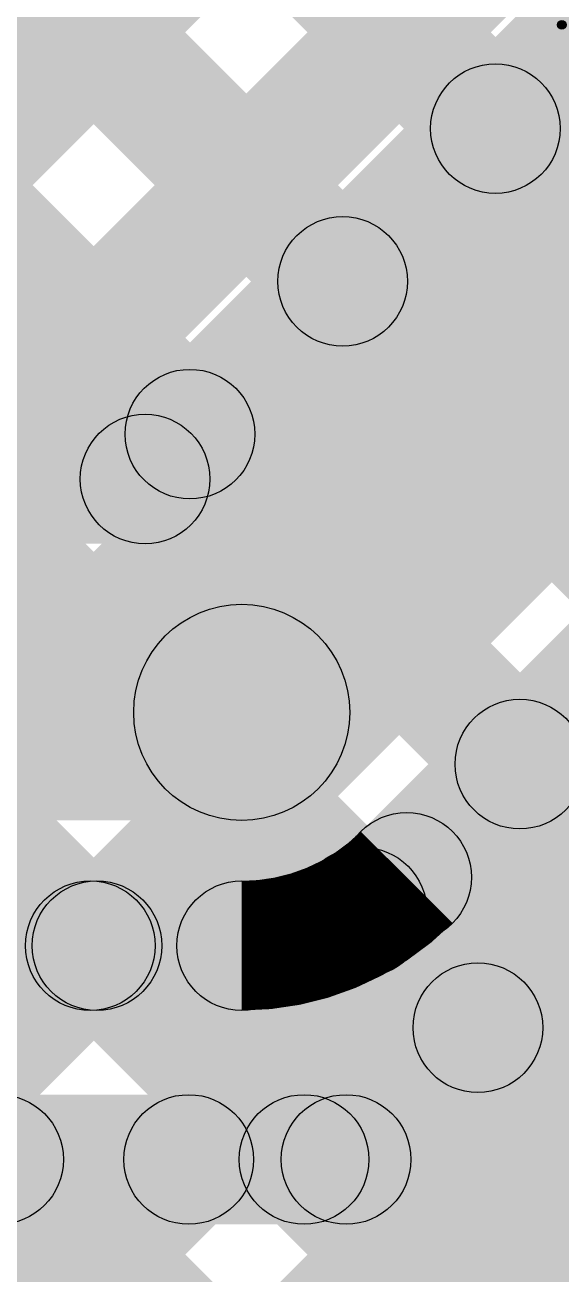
# Model space of a CAD drawing. Header units: millimetres. Extents: x 0 to 212, y 0 to 213.
# Drawn here: x 1.5549 to 1.6169, y 0.546 to 0.6905 of the extents above; entities that cross this region are included whole.
import ezdxf

# ---------------------------------------------------------------- set-up
doc = ezdxf.new("R2010")
doc.units = ezdxf.units.MM
doc.header["$MEASUREMENT"] = 0
for name, color, linetype in [('BottomLayer', 5, 'Continuous'), ('TopLayer', 1, 'Continuous'), ('TopOverlay', 2, 'Continuous')]:
    doc.layers.add(name, color=color, linetype=linetype)

msp = doc.modelspace()

# ---------------------------------------------------------------- hatches: boundary and pattern name
at = {"layer": 'BottomLayer'}
for points in [[(0.9232, 1.35402), (0.93381, 1.36462), (1.6993, 0.59913), (1.6887, 0.58852)], [(0.90552, 1.33634), (0.91613, 1.34695), (1.6993, 0.56377), (1.6887, 0.55317)], [(0.88785, 1.31866), (0.89845, 1.32927), (1.6993, 0.52842), (1.6887, 0.51781)], [(0.87017, 1.30099), (0.88078, 1.31159), (1.69059, 0.50178), (1.67999, 0.49117)], [(0.85249, 1.28331), (0.8631, 1.29391), (1.67291, 0.4841), (1.66231, 0.47349)], [(0.83481, 1.26563), (0.84542, 1.27624), (1.65524, 0.46642), (1.64463, 0.45581)], [(1.34982, 0.46603), (1.33922, 0.47664), (1.6887, 0.82612), (1.6993, 0.81551)], [(1.35005, 0.4309), (1.33944, 0.44151), (1.6887, 0.79076), (1.6993, 0.78015)], [(1.35094, 0.39644), (1.34033, 0.40704), (1.6887, 0.75541), (1.6993, 0.7448)], [(1.3863, 0.39644), (1.37569, 0.40704), (1.6887, 0.72005), (1.6993, 0.70944)], [(1.42165, 0.39644), (1.41105, 0.40704), (1.6887, 0.6847), (1.6993, 0.67409)], [(1.45701, 0.39644), (1.4464, 0.40704), (1.6887, 0.64934), (1.6993, 0.63873)]]:
    msp.add_hatch(color=5, dxfattribs=at).paths.add_polyline_path(points)
at = {"layer": 'TopLayer'}
for points in [[(1.2817, 0.99552), (1.2923, 1.00613), (1.61462, 0.68381), (1.60402, 0.6732)], [(1.3217, 0.92017), (1.3323, 0.93077), (1.59695, 0.66613), (1.58634, 0.65552)], [(1.3217, 0.88481), (1.3323, 0.89542), (1.57927, 0.64845), (1.56866, 0.63785)], [(1.51645, 0.63266), (1.50584, 0.64326), (1.6377, 0.77512), (1.6483, 0.76451)], [(1.55181, 0.63266), (1.5412, 0.64326), (1.6377, 0.73976), (1.6483, 0.72915)], [(1.57408, 0.63266), (1.56347, 0.64326), (1.6377, 0.71749), (1.6483, 0.70688)], [(1.5888, 0.60212), (1.57112, 0.6198), (1.66116, 0.70984), (1.67884, 0.69216)], [(1.57913, 0.55392), (1.56853, 0.56452), (1.6977, 0.6937), (1.7083, 0.68309)], [(1.60436, 0.58657), (1.59375, 0.59717), (1.68379, 0.68721), (1.6944, 0.67661)], [(1.59734, 0.55392), (1.58673, 0.56452), (1.6977, 0.67549), (1.7083, 0.66488)], [(1.61206, 0.52338), (1.59438, 0.54106), (1.72116, 0.66784), (1.73884, 0.65016)], [(1.33964, 0.63046), (1.33964, 0.64546), (1.56878, 0.64546), (1.56878, 0.63046)], [(1.3, 0.59846), (1.3, 0.62346), (1.57996, 0.62346), (1.57996, 0.59846)], [(1.60685, 0.59966), (1.61745, 0.61027), (1.63027, 0.59745), (1.61966, 0.58685)], [(1.58861, 0.58254), (1.59922, 0.59315), (1.61259, 0.57978), (1.60199, 0.56917)], [(1.33964, 0.57646), (1.33964, 0.59146), (1.57996, 0.59146), (1.57996, 0.57646)], [(1.52179, 0.57866), (1.53239, 0.58926), (1.55713, 0.56452), (1.54653, 0.55392)], [(1.54378, 0.55392), (1.53317, 0.56452), (1.55791, 0.58926), (1.56852, 0.57866)], [(1.55714, 0.57866), (1.56775, 0.58926), (1.59249, 0.56452), (1.58188, 0.55392)], [(1.33964, 0.55172), (1.33964, 0.56672), (1.59204, 0.56672), (1.59204, 0.55172)]]:
    msp.add_hatch(color=1, dxfattribs=at).paths.add_polyline_path(points)
h = msp.add_hatch(color=1, dxfattribs=at)
edge = h.paths.add_edge_path()
edge.add_arc((1.60932, 0.67851), 0.0075, 0, 360)
h = msp.add_hatch(color=1, dxfattribs=at)
edge = h.paths.add_edge_path()
edge.add_arc((1.59164, 0.66083), 0.0075, 0, 360)
h = msp.add_hatch(color=1, dxfattribs=at)
edge = h.paths.add_edge_path()
edge.add_arc((1.57397, 0.64315), 0.0075, 0, 360)
h = msp.add_hatch(color=1, dxfattribs=at)
edge = h.paths.add_edge_path()
edge.add_arc((1.56878, 0.63796), 0.0075, 0, 360)
h = msp.add_hatch(color=1, dxfattribs=at)
edge = h.paths.add_edge_path()
edge.add_arc((1.56878, 0.63796), 0.0075, 0, 360)
h = msp.add_hatch(color=1, dxfattribs=at)
edge = h.paths.add_edge_path()
edge.add_arc((1.57996, 0.61096), 0.0125, 0, 360)
h = msp.add_hatch(color=1, dxfattribs=at)
edge = h.paths.add_edge_path()
edge.add_arc((1.57996, 0.61096), 0.0125, 0, 360)
h = msp.add_hatch(color=1, dxfattribs=at)
edge = h.paths.add_edge_path()
edge.add_arc((1.61215, 0.60497), 0.0075, 0, 360)
h = msp.add_hatch(color=1, dxfattribs=at)
edge = h.paths.add_edge_path()
edge.add_arc((1.59905, 0.59187), 0.0075, 0, 360)
h = msp.add_hatch(color=1, dxfattribs=at)
edge = h.paths.add_edge_path()
edge.add_arc((1.59905, 0.59187), 0.0075, 0, 360)
h = msp.add_hatch(color=1, dxfattribs=at)
edge = h.paths.add_edge_path()
edge.add_arc((1.59905, 0.59187), 0.0075, 0, 360)
h = msp.add_hatch(color=1, dxfattribs=at)
edge = h.paths.add_edge_path()
edge.add_arc((1.59391, 0.58785), 0.0075, 0, 360)
h = msp.add_hatch(color=1, dxfattribs=at)
edge = h.paths.add_edge_path()
edge.add_arc((1.56244, 0.58396), 0.0075, 0, 360)
h = msp.add_hatch(color=1, dxfattribs=at)
edge = h.paths.add_edge_path()
edge.add_arc((1.56321, 0.58396), 0.0075, 0, 360)
h = msp.add_hatch(color=1, dxfattribs=at)
edge = h.paths.add_edge_path()
edge.add_arc((1.57996, 0.58396), 0.0075, 0, 360)
h = msp.add_hatch(color=1, dxfattribs=at)
edge = h.paths.add_edge_path()
edge.add_arc((1.57996, 0.58396), 0.0075, 0, 360)
h = msp.add_hatch(color=1, dxfattribs=at)
edge = h.paths.add_edge_path()
edge.add_arc((1.57996, 0.58396), 0.0075, 0, 360)
h = msp.add_hatch(color=1, dxfattribs=at)
edge = h.paths.add_edge_path()
edge.add_arc((1.60729, 0.57447), 0.0075, 0, 360)
h = msp.add_hatch(color=1, dxfattribs=at)
edge = h.paths.add_edge_path()
edge.add_arc((1.55183, 0.55922), 0.0075, 0, 360)
h = msp.add_hatch(color=1, dxfattribs=at)
edge = h.paths.add_edge_path()
edge.add_arc((1.57383, 0.55922), 0.0075, 0, 360)
h = msp.add_hatch(color=1, dxfattribs=at)
edge = h.paths.add_edge_path()
edge.add_arc((1.58718, 0.55922), 0.0075, 0, 360)
h = msp.add_hatch(color=1, dxfattribs=at)
edge = h.paths.add_edge_path()
edge.add_arc((1.59204, 0.55922), 0.0075, 0, 360)
h = msp.add_hatch(color=1, dxfattribs=at)
edge = h.paths.add_edge_path()
edge.add_arc((1.59204, 0.55922), 0.0075, 0, 360)
at = {"layer": 'TopOverlay'}
h = msp.add_hatch(color=2, dxfattribs=at)
edge = h.paths.add_edge_path()
edge.add_arc((1.617, 0.69052), 0.0005, 0, 360)

# ---------------------------------------------------------------- linework, layer by layer
at = {"layer": 'TopLayer', "const_width": 0.015}
msp.add_lwpolyline([(1.59905, 0.59187, -0.198912), (1.57996, 0.58396)], format="xyb", dxfattribs=at)
msp.add_lwpolyline([(1.59905, 0.59187, -0.198912), (1.57996, 0.58396)], format="xyb", dxfattribs=at)
at = {"layer": 'TopLayer'}
for centre, radius in [((1.60932, 0.67851), 0.0075), ((1.59164, 0.66083), 0.0075), ((1.57397, 0.64315), 0.0075), ((1.56878, 0.63796), 0.0075), ((1.56878, 0.63796), 0.0075), ((1.57996, 0.61096), 0.0125), ((1.57996, 0.61096), 0.0125), ((1.61215, 0.60497), 0.0075), ((1.59905, 0.59187), 0.0075), ((1.59905, 0.59187), 0.0075), ((1.59905, 0.59187), 0.0075), ((1.59391, 0.58785), 0.0075), ((1.56244, 0.58396), 0.0075), ((1.56321, 0.58396), 0.0075), ((1.57996, 0.58396), 0.0075), ((1.57996, 0.58396), 0.0075), ((1.57996, 0.58396), 0.0075), ((1.60729, 0.57447), 0.0075), ((1.55183, 0.55922), 0.0075), ((1.57383, 0.55922), 0.0075), ((1.58718, 0.55922), 0.0075), ((1.59204, 0.55922), 0.0075), ((1.59204, 0.55922), 0.0075)]:
    msp.add_circle(centre, radius, dxfattribs=at)
at = {"layer": 'TopOverlay'}
msp.add_circle((1.617, 0.69052), 0.0005, dxfattribs=at)

doc.saveas('drawing.dxf')
